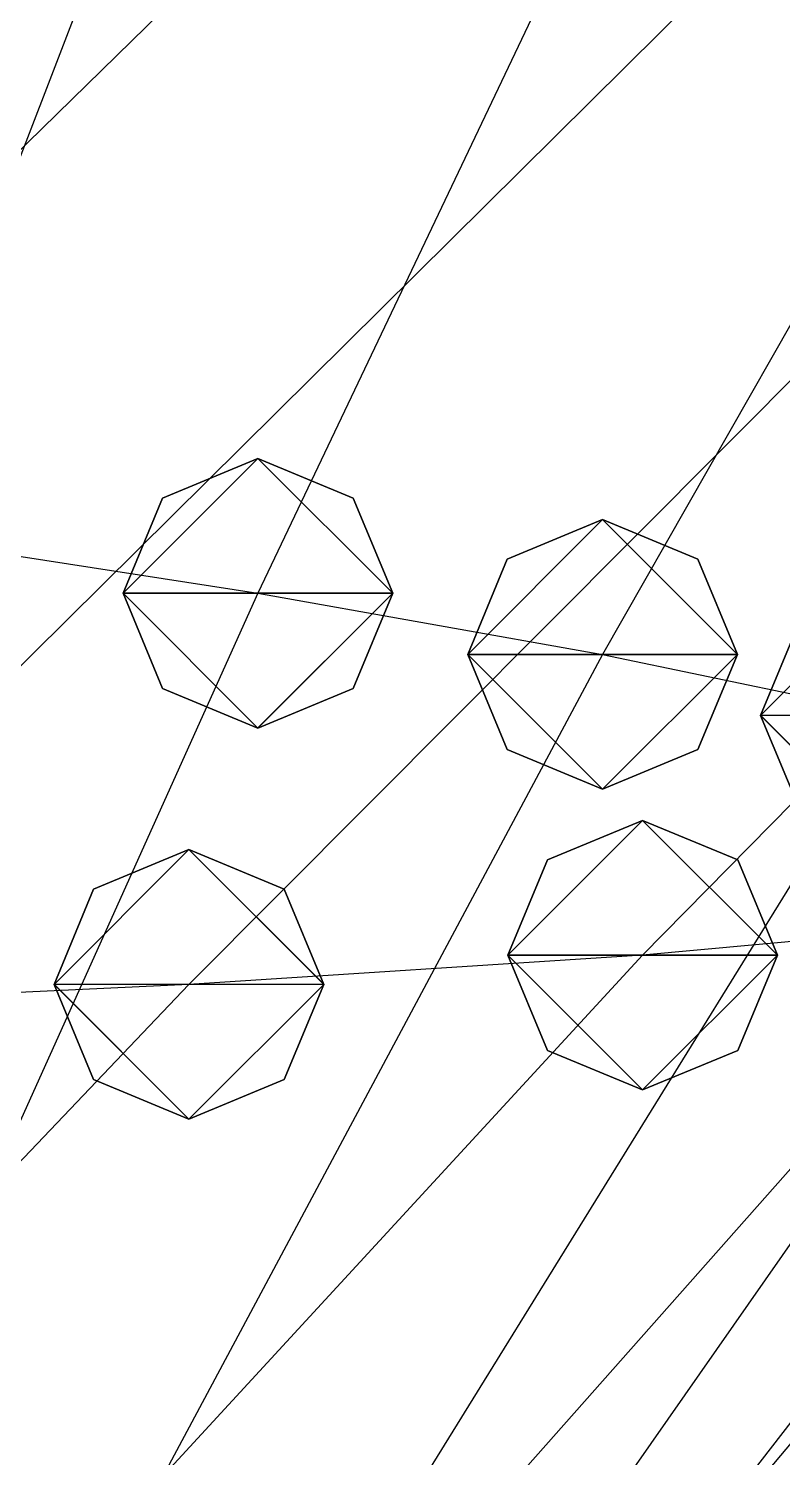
# Model space of a CAD drawing. Header units: metres. Extents: x -59 to 99, y -54 to 55.
# Drawn here: x 36.49 to 42.08, y 0.35 to 10.95 of the extents above; entities that cross this region are included whole.
import ezdxf

# ---------------------------------------------------------------- set-up
doc = ezdxf.new("R2010")
doc.units = ezdxf.units.M

msp = doc.modelspace()

# ---------------------------------------------------------------- linework, layer by layer
for p, q in [((39.660374, 18.410797, -197.96855), (35.34532, 7.2039223, -197.00543)), ((43.52166, 17.978397, -191.76988), (38.187756, 6.7615356, -190.6631)), ((47.136726, 17.534851, -185.41849), (40.74515, 6.307968, -184.16663)), ((52.022827, 15.259636, -152.8473), (41.042408, 4.0750427, -152.18341)), ((48.776695, 15.008663, -149.24406), (37.67569, 3.858944, -149.07779)), ((45.062016, 14.784836, -146.03622), (33.856544, 3.675293, -146.44427)), ((41.05731, 14.587231, -143.21492), (29.750278, 3.522213, -144.26007)), ((38.187756, 7.7615356, -190.66293), (37.480648, 7.468642, -190.66298)), ((38.187756, 7.7615356, -190.66293), (37.480648, 7.468642, -190.66298)), ((38.187756, 7.7615356, -190.66293), (37.480648, 7.468642, -190.66298)), ((38.187756, 7.7615356, -190.66293), (37.480648, 7.468642, -190.66298)), ((38.894863, 7.468642, -190.66298), (38.187756, 7.7615356, -190.66293)), ((38.894863, 7.468642, -190.66298), (38.187756, 7.7615356, -190.66293)), ((38.894863, 7.468642, -190.66298), (38.187756, 7.7615356, -190.66293)), ((38.894863, 7.468642, -190.66298), (38.187756, 7.7615356, -190.66293)), ((37.480648, 7.468642, -190.66298), (37.187756, 6.7615356, -190.6631)), ((37.480648, 7.468642, -190.66298), (37.187756, 6.7615356, -190.6631)), ((37.480648, 7.468642, -190.66298), (37.187756, 6.7615356, -190.6631)), ((37.480648, 7.468642, -190.66298), (37.187756, 6.7615356, -190.6631)), ((39.187756, 6.7615356, -190.6631), (38.894863, 7.468642, -190.66298)), ((39.187756, 6.7615356, -190.6631), (38.894863, 7.468642, -190.66298)), ((39.187756, 6.7615356, -190.6631), (38.894863, 7.468642, -190.66298)), ((39.187756, 6.7615356, -190.6631), (38.894863, 7.468642, -190.66298)), ((40.74515, 7.307968, -184.16646), (40.038044, 7.0150747, -184.1665)), ((40.74515, 7.307968, -184.16646), (40.038044, 7.0150747, -184.1665)), ((40.74515, 7.307968, -184.16646), (40.038044, 7.0150747, -184.1665)), ((40.74515, 7.307968, -184.16646), (40.038044, 7.0150747, -184.1665)), ((41.45226, 7.0150747, -184.1665), (40.74515, 7.307968, -184.16646)), ((41.45226, 7.0150747, -184.1665), (40.74515, 7.307968, -184.16646)), ((41.45226, 7.0150747, -184.1665), (40.74515, 7.307968, -184.16646)), ((41.45226, 7.0150747, -184.1665), (40.74515, 7.307968, -184.16646)), ((35.34532, 7.2039223, -197.00543), (38.187756, 6.7615356, -190.6631)), ((40.038044, 7.0150747, -184.1665), (39.74515, 6.307968, -184.16663)), ((40.038044, 7.0150747, -184.1665), (39.74515, 6.307968, -184.16663)), ((40.038044, 7.0150747, -184.1665), (39.74515, 6.307968, -184.16663)), ((40.038044, 7.0150747, -184.1665), (39.74515, 6.307968, -184.16663)), ((41.74515, 6.307968, -184.16663), (41.45226, 7.0150747, -184.1665)), ((41.74515, 6.307968, -184.16663), (41.45226, 7.0150747, -184.1665)), ((41.74515, 6.307968, -184.16663), (41.45226, 7.0150747, -184.1665)), ((41.74515, 6.307968, -184.16663), (41.45226, 7.0150747, -184.1665)), ((38.187756, 6.7615356, -190.6631), (33.139343, -4.443886, -189.7119)), ((37.187756, 6.7615356, -190.6631), (37.480648, 6.054429, -190.66322)), ((37.187756, 6.7615356, -190.6631), (37.480648, 6.054429, -190.66322)), ((37.187756, 6.7615356, -190.6631), (37.480648, 6.054429, -190.66322)), ((37.187756, 6.7615356, -190.6631), (37.480648, 6.054429, -190.66322)), ((38.187756, 6.7615356, -190.6631), (40.74515, 6.307968, -184.16663)), ((38.894863, 6.054429, -190.66322), (39.187756, 6.7615356, -190.6631)), ((38.894863, 6.054429, -190.66322), (39.187756, 6.7615356, -190.6631)), ((38.894863, 6.054429, -190.66322), (39.187756, 6.7615356, -190.6631)), ((38.894863, 6.054429, -190.66322), (39.187756, 6.7615356, -190.6631)), ((42.21032, 6.562728, -177.69034), (41.917427, 5.8556213, -177.69046)), ((42.21032, 6.562728, -177.69034), (41.917427, 5.8556213, -177.69046)), ((42.21032, 6.562728, -177.69034), (41.917427, 5.8556213, -177.69046)), ((42.21032, 6.562728, -177.69034), (41.917427, 5.8556213, -177.69046)), ((40.74515, 6.307968, -184.16663), (34.739143, -4.9197845, -182.89546)), ((39.74515, 6.307968, -184.16663), (40.038044, 5.6008615, -184.16675)), ((39.74515, 6.307968, -184.16663), (40.038044, 5.6008615, -184.16675)), ((39.74515, 6.307968, -184.16663), (40.038044, 5.6008615, -184.16675)), ((39.74515, 6.307968, -184.16663), (40.038044, 5.6008615, -184.16675)), ((40.74515, 6.307968, -184.16663), (42.917427, 5.8556213, -177.69046)), ((41.45226, 5.6008615, -184.16675), (41.74515, 6.307968, -184.16663)), ((41.45226, 5.6008615, -184.16675), (41.74515, 6.307968, -184.16663)), ((41.45226, 5.6008615, -184.16675), (41.74515, 6.307968, -184.16663)), ((41.45226, 5.6008615, -184.16675), (41.74515, 6.307968, -184.16663)), ((37.480648, 6.054429, -190.66322), (38.187756, 5.7615356, -190.66327)), ((37.480648, 6.054429, -190.66322), (38.187756, 5.7615356, -190.66327)), ((37.480648, 6.054429, -190.66322), (38.187756, 5.7615356, -190.66327)), ((37.480648, 6.054429, -190.66322), (38.187756, 5.7615356, -190.66327)), ((38.187756, 5.7615356, -190.66327), (38.894863, 6.054429, -190.66322)), ((38.187756, 5.7615356, -190.66327), (38.894863, 6.054429, -190.66322)), ((38.187756, 5.7615356, -190.66327), (38.894863, 6.054429, -190.66322)), ((38.187756, 5.7615356, -190.66327), (38.894863, 6.054429, -190.66322)), ((42.917427, 5.8556213, -177.69046), (35.963688, -5.3925095, -176.12723)), ((41.917427, 5.8556213, -177.69046), (42.21032, 5.1485147, -177.69058)), ((41.917427, 5.8556213, -177.69046), (42.21032, 5.1485147, -177.69058)), ((41.917427, 5.8556213, -177.69046), (42.21032, 5.1485147, -177.69058)), ((41.917427, 5.8556213, -177.69046), (42.21032, 5.1485147, -177.69058)), ((40.038044, 5.6008615, -184.16675), (40.74515, 5.307968, -184.1668)), ((40.038044, 5.6008615, -184.16675), (40.74515, 5.307968, -184.1668)), ((40.038044, 5.6008615, -184.16675), (40.74515, 5.307968, -184.1668)), ((40.038044, 5.6008615, -184.16675), (40.74515, 5.307968, -184.1668)), ((40.74515, 5.307968, -184.1668), (41.45226, 5.6008615, -184.16675)), ((40.74515, 5.307968, -184.1668), (41.45226, 5.6008615, -184.16675)), ((40.74515, 5.307968, -184.1668), (41.45226, 5.6008615, -184.16675)), ((40.74515, 5.307968, -184.1668), (41.45226, 5.6008615, -184.16675)), ((44.570717, 5.4167175, -171.4014), (36.70185, -5.84824, -169.59656)), ((45.538807, 5.0023193, -165.4624), (36.817566, -6.2733307, -163.50204)), ((41.042408, 5.0750427, -152.18324), (40.3353, 4.7821493, -152.18329)), ((41.042408, 5.0750427, -152.18324), (40.3353, 4.7821493, -152.18329)), ((41.042408, 5.0750427, -152.18324), (40.3353, 4.7821493, -152.18329)), ((41.042408, 5.0750427, -152.18324), (40.3353, 4.7821493, -152.18329)), ((41.749516, 4.7821493, -152.18329), (41.042408, 5.0750427, -152.18324)), ((41.749516, 4.7821493, -152.18329), (41.042408, 5.0750427, -152.18324)), ((41.749516, 4.7821493, -152.18329), (41.042408, 5.0750427, -152.18324)), ((41.749516, 4.7821493, -152.18329), (41.042408, 5.0750427, -152.18324)), ((37.67569, 4.858944, -149.07762), (36.968582, 4.5660505, -149.07767)), ((37.67569, 4.858944, -149.07762), (36.968582, 4.5660505, -149.07767)), ((37.67569, 4.858944, -149.07762), (36.968582, 4.5660505, -149.07767)), ((37.67569, 4.858944, -149.07762), (36.968582, 4.5660505, -149.07767)), ((38.382797, 4.5660505, -149.07767), (37.67569, 4.858944, -149.07762)), ((38.382797, 4.5660505, -149.07767), (37.67569, 4.858944, -149.07762)), ((38.382797, 4.5660505, -149.07767), (37.67569, 4.858944, -149.07762)), ((38.382797, 4.5660505, -149.07767), (37.67569, 4.858944, -149.07762)), ((40.3353, 4.7821493, -152.18329), (40.042408, 4.0750427, -152.18341)), ((40.3353, 4.7821493, -152.18329), (40.042408, 4.0750427, -152.18341)), ((40.3353, 4.7821493, -152.18329), (40.042408, 4.0750427, -152.18341)), ((40.3353, 4.7821493, -152.18329), (40.042408, 4.0750427, -152.18341)), ((42.042408, 4.0750427, -152.18341), (41.749516, 4.7821493, -152.18329)), ((42.042408, 4.0750427, -152.18341), (41.749516, 4.7821493, -152.18329)), ((42.042408, 4.0750427, -152.18341), (41.749516, 4.7821493, -152.18329)), ((42.042408, 4.0750427, -152.18341), (41.749516, 4.7821493, -152.18329)), ((45.64428, 4.6224136, -160.02414), (36.171356, -6.654438, -158.0419)), ((45.64428, 4.6224136, -160.02414), (36.171356, -6.654438, -158.0419)), ((36.968582, 4.5660505, -149.07767), (36.67569, 3.858944, -149.07779)), ((36.968582, 4.5660505, -149.07767), (36.67569, 3.858944, -149.07779)), ((36.968582, 4.5660505, -149.07767), (36.67569, 3.858944, -149.07779)), ((36.968582, 4.5660505, -149.07767), (36.67569, 3.858944, -149.07779)), ((38.67569, 3.858944, -149.07779), (38.382797, 4.5660505, -149.07767)), ((38.67569, 3.858944, -149.07779), (38.382797, 4.5660505, -149.07767)), ((38.67569, 3.858944, -149.07779), (38.382797, 4.5660505, -149.07767)), ((38.67569, 3.858944, -149.07779), (38.382797, 4.5660505, -149.07767)), ((43.764927, 4.328018, -155.81247), (33.809322, -6.9254875, -154.161)), ((43.764927, 4.328018, -155.81247), (41.042408, 4.0750427, -152.18341)), ((41.042408, 4.0750427, -152.18341), (30.706795, -7.145878, -150.99583)), ((41.042408, 4.0750427, -152.18341), (37.67569, 3.858944, -149.07779)), ((40.042408, 4.0750427, -152.18341), (40.3353, 3.367936, -152.18353)), ((40.042408, 4.0750427, -152.18341), (40.3353, 3.367936, -152.18353)), ((40.042408, 4.0750427, -152.18341), (40.3353, 3.367936, -152.18353)), ((40.042408, 4.0750427, -152.18341), (40.3353, 3.367936, -152.18353)), ((41.749516, 3.3679361, -152.18353), (42.042408, 4.0750427, -152.18341)), ((41.749516, 3.3679361, -152.18353), (42.042408, 4.0750427, -152.18341)), ((41.749516, 3.3679361, -152.18353), (42.042408, 4.0750427, -152.18341)), ((41.749516, 3.3679361, -152.18353), (42.042408, 4.0750427, -152.18341)), ((37.67569, 3.858944, -149.07779), (27.027634, -7.3235016, -148.439)), ((37.67569, 3.858944, -149.07779), (33.856544, 3.675293, -146.44427)), ((36.67569, 3.858944, -149.07779), (36.968582, 3.151837, -149.07791)), ((36.67569, 3.858944, -149.07779), (36.968582, 3.151837, -149.07791)), ((36.67569, 3.858944, -149.07779), (36.968582, 3.151837, -149.07791)), ((36.67569, 3.858944, -149.07779), (36.968582, 3.151837, -149.07791)), ((38.382797, 3.1518373, -149.07791), (38.67569, 3.858944, -149.07779)), ((38.382797, 3.1518373, -149.07791), (38.67569, 3.858944, -149.07779)), ((38.382797, 3.1518373, -149.07791), (38.67569, 3.858944, -149.07779)), ((38.382797, 3.1518373, -149.07791), (38.67569, 3.858944, -149.07779)), ((40.3353, 3.367936, -152.18353), (41.042408, 3.0750427, -152.18358)), ((40.3353, 3.367936, -152.18353), (41.042408, 3.0750427, -152.18358)), ((40.3353, 3.367936, -152.18353), (41.042408, 3.0750427, -152.18358)), ((40.3353, 3.367936, -152.18353), (41.042408, 3.0750427, -152.18358)), ((41.042408, 3.0750427, -152.18358), (41.749516, 3.3679361, -152.18353)), ((41.042408, 3.0750427, -152.18358), (41.749516, 3.3679361, -152.18353)), ((41.042408, 3.0750427, -152.18358), (41.749516, 3.3679361, -152.18353)), ((41.042408, 3.0750427, -152.18358), (41.749516, 3.3679361, -152.18353)), ((36.968582, 3.151837, -149.07791), (37.67569, 2.858944, -149.07796)), ((36.968582, 3.151837, -149.07791), (37.67569, 2.858944, -149.07796)), ((36.968582, 3.151837, -149.07791), (37.67569, 2.858944, -149.07796)), ((36.968582, 3.151837, -149.07791), (37.67569, 2.858944, -149.07796)), ((37.67569, 2.858944, -149.07796), (38.382797, 3.1518373, -149.07791)), ((37.67569, 2.858944, -149.07796), (38.382797, 3.1518373, -149.07791)), ((37.67569, 2.858944, -149.07796), (38.382797, 3.1518373, -149.07791)), ((37.67569, 2.858944, -149.07796), (38.382797, 3.1518373, -149.07791))]:
    msp.add_line(p, q)
for points in [[(37.187756, 6.7615356, -190.6631), (37.480648, 7.468642, -190.66298), (38.187756, 7.7615356, -190.66293), (38.187855, 7.761636, -190.66283)], [(37.187756, 6.7615356, -190.6631), (37.480648, 7.468642, -190.66298), (38.187756, 7.7615356, -190.66293), (38.187855, 7.761636, -190.66283)], [(37.187756, 6.7615356, -190.6631), (37.480648, 7.468642, -190.66298), (38.187756, 7.7615356, -190.66293), (38.187855, 7.761636, -190.66283)], [(37.187756, 6.7615356, -190.6631), (37.480648, 7.468642, -190.66298), (38.187756, 7.7615356, -190.66293), (38.187855, 7.761636, -190.66283)], [(37.187756, 6.7615356, -190.6631), (38.187756, 7.7615356, -190.66293), (39.187756, 6.7615356, -190.6631), (39.187855, 6.761636, -190.663)], [(37.187756, 6.7615356, -190.6631), (38.187756, 7.7615356, -190.66293), (39.187756, 6.7615356, -190.6631), (39.187855, 6.761636, -190.663)], [(37.187756, 6.7615356, -190.6631), (38.187756, 7.7615356, -190.66293), (39.187756, 6.7615356, -190.6631), (39.187855, 6.761636, -190.663)], [(37.187756, 6.7615356, -190.6631), (38.187756, 7.7615356, -190.66293), (39.187756, 6.7615356, -190.6631), (39.187855, 6.761636, -190.663)], [(38.187756, 7.7615356, -190.66293), (38.894863, 7.468642, -190.66298), (39.187756, 6.7615356, -190.6631), (39.187855, 6.761636, -190.663)], [(38.187756, 7.7615356, -190.66293), (38.894863, 7.468642, -190.66298), (39.187756, 6.7615356, -190.6631), (39.187855, 6.761636, -190.663)], [(38.187756, 7.7615356, -190.66293), (38.894863, 7.468642, -190.66298), (39.187756, 6.7615356, -190.6631), (39.187855, 6.761636, -190.663)], [(38.187756, 7.7615356, -190.66293), (38.894863, 7.468642, -190.66298), (39.187756, 6.7615356, -190.6631), (39.187855, 6.761636, -190.663)], [(39.74515, 6.307968, -184.16663), (40.038044, 7.0150747, -184.1665), (40.74515, 7.307968, -184.16646), (40.74525, 7.3080683, -184.16635)], [(39.74515, 6.307968, -184.16663), (40.038044, 7.0150747, -184.1665), (40.74515, 7.307968, -184.16646), (40.74525, 7.3080683, -184.16635)], [(39.74515, 6.307968, -184.16663), (40.038044, 7.0150747, -184.1665), (40.74515, 7.307968, -184.16646), (40.74525, 7.3080683, -184.16635)], [(39.74515, 6.307968, -184.16663), (40.038044, 7.0150747, -184.1665), (40.74515, 7.307968, -184.16646), (40.74525, 7.3080683, -184.16635)], [(39.74515, 6.307968, -184.16663), (40.74515, 7.307968, -184.16646), (41.74515, 6.307968, -184.16663), (41.74525, 6.3080683, -184.16652)], [(39.74515, 6.307968, -184.16663), (40.74515, 7.307968, -184.16646), (41.74515, 6.307968, -184.16663), (41.74525, 6.3080683, -184.16652)], [(39.74515, 6.307968, -184.16663), (40.74515, 7.307968, -184.16646), (41.74515, 6.307968, -184.16663), (41.74525, 6.3080683, -184.16652)], [(39.74515, 6.307968, -184.16663), (40.74515, 7.307968, -184.16646), (41.74515, 6.307968, -184.16663), (41.74525, 6.3080683, -184.16652)], [(40.74515, 7.307968, -184.16646), (41.45226, 7.0150747, -184.1665), (41.74515, 6.307968, -184.16663), (41.74525, 6.3080683, -184.16652)], [(40.74515, 7.307968, -184.16646), (41.45226, 7.0150747, -184.1665), (41.74515, 6.307968, -184.16663), (41.74525, 6.3080683, -184.16652)], [(40.74515, 7.307968, -184.16646), (41.45226, 7.0150747, -184.1665), (41.74515, 6.307968, -184.16663), (41.74525, 6.3080683, -184.16652)], [(40.74515, 7.307968, -184.16646), (41.45226, 7.0150747, -184.1665), (41.74515, 6.307968, -184.16663), (41.74525, 6.3080683, -184.16652)], [(41.917427, 5.8556213, -177.69046), (42.21032, 6.562728, -177.69034), (42.917427, 6.8556213, -177.69029), (42.917526, 6.8557215, -177.69019)], [(41.917427, 5.8556213, -177.69046), (42.21032, 6.562728, -177.69034), (42.917427, 6.8556213, -177.69029), (42.917526, 6.8557215, -177.69019)], [(41.917427, 5.8556213, -177.69046), (42.21032, 6.562728, -177.69034), (42.917427, 6.8556213, -177.69029), (42.917526, 6.8557215, -177.69019)], [(41.917427, 5.8556213, -177.69046), (42.21032, 6.562728, -177.69034), (42.917427, 6.8556213, -177.69029), (42.917526, 6.8557215, -177.69019)], [(41.917427, 5.8556213, -177.69046), (42.917427, 6.8556213, -177.69029), (43.917427, 5.8556213, -177.69046), (43.917526, 5.8557215, -177.69035)], [(41.917427, 5.8556213, -177.69046), (42.917427, 6.8556213, -177.69029), (43.917427, 5.8556213, -177.69046), (43.917526, 5.8557215, -177.69035)], [(41.917427, 5.8556213, -177.69046), (42.917427, 6.8556213, -177.69029), (43.917427, 5.8556213, -177.69046), (43.917526, 5.8557215, -177.69035)], [(41.917427, 5.8556213, -177.69046), (42.917427, 6.8556213, -177.69029), (43.917427, 5.8556213, -177.69046), (43.917526, 5.8557215, -177.69035)], [(38.187756, 5.7615356, -190.66327), (37.480648, 6.054429, -190.66322), (37.187756, 6.7615356, -190.6631), (37.187855, 6.761636, -190.663)], [(39.187756, 6.7615356, -190.6631), (38.187756, 5.7615356, -190.66327), (37.187756, 6.7615356, -190.6631), (37.187855, 6.761636, -190.663)], [(38.187756, 5.7615356, -190.66327), (37.480648, 6.054429, -190.66322), (37.187756, 6.7615356, -190.6631), (37.187855, 6.761636, -190.663)], [(39.187756, 6.7615356, -190.6631), (38.187756, 5.7615356, -190.66327), (37.187756, 6.7615356, -190.6631), (37.187855, 6.761636, -190.663)], [(38.187756, 5.7615356, -190.66327), (37.480648, 6.054429, -190.66322), (37.187756, 6.7615356, -190.6631), (37.187855, 6.761636, -190.663)], [(39.187756, 6.7615356, -190.6631), (38.187756, 5.7615356, -190.66327), (37.187756, 6.7615356, -190.6631), (37.187855, 6.761636, -190.663)], [(38.187756, 5.7615356, -190.66327), (37.480648, 6.054429, -190.66322), (37.187756, 6.7615356, -190.6631), (37.187855, 6.761636, -190.663)], [(39.187756, 6.7615356, -190.6631), (38.187756, 5.7615356, -190.66327), (37.187756, 6.7615356, -190.6631), (37.187855, 6.761636, -190.663)], [(39.187756, 6.7615356, -190.6631), (38.894863, 6.054429, -190.66322), (38.187756, 5.7615356, -190.66327), (38.187855, 5.761636, -190.66316)], [(39.187756, 6.7615356, -190.6631), (38.894863, 6.054429, -190.66322), (38.187756, 5.7615356, -190.66327), (38.187855, 5.761636, -190.66316)], [(39.187756, 6.7615356, -190.6631), (38.894863, 6.054429, -190.66322), (38.187756, 5.7615356, -190.66327), (38.187855, 5.761636, -190.66316)], [(39.187756, 6.7615356, -190.6631), (38.894863, 6.054429, -190.66322), (38.187756, 5.7615356, -190.66327), (38.187855, 5.761636, -190.66316)], [(40.74515, 5.307968, -184.1668), (40.038044, 5.6008615, -184.16675), (39.74515, 6.307968, -184.16663), (39.74525, 6.3080683, -184.16652)], [(41.74515, 6.307968, -184.16663), (40.74515, 5.307968, -184.1668), (39.74515, 6.307968, -184.16663), (39.74525, 6.3080683, -184.16652)], [(40.74515, 5.307968, -184.1668), (40.038044, 5.6008615, -184.16675), (39.74515, 6.307968, -184.16663), (39.74525, 6.3080683, -184.16652)], [(41.74515, 6.307968, -184.16663), (40.74515, 5.307968, -184.1668), (39.74515, 6.307968, -184.16663), (39.74525, 6.3080683, -184.16652)], [(40.74515, 5.307968, -184.1668), (40.038044, 5.6008615, -184.16675), (39.74515, 6.307968, -184.16663), (39.74525, 6.3080683, -184.16652)], [(41.74515, 6.307968, -184.16663), (40.74515, 5.307968, -184.1668), (39.74515, 6.307968, -184.16663), (39.74525, 6.3080683, -184.16652)], [(40.74515, 5.307968, -184.1668), (40.038044, 5.6008615, -184.16675), (39.74515, 6.307968, -184.16663), (39.74525, 6.3080683, -184.16652)], [(41.74515, 6.307968, -184.16663), (40.74515, 5.307968, -184.1668), (39.74515, 6.307968, -184.16663), (39.74525, 6.3080683, -184.16652)], [(41.74515, 6.307968, -184.16663), (41.45226, 5.6008615, -184.16675), (40.74515, 5.307968, -184.1668), (40.74525, 5.3080683, -184.16669)], [(41.74515, 6.307968, -184.16663), (41.45226, 5.6008615, -184.16675), (40.74515, 5.307968, -184.1668), (40.74525, 5.3080683, -184.16669)], [(41.74515, 6.307968, -184.16663), (41.45226, 5.6008615, -184.16675), (40.74515, 5.307968, -184.1668), (40.74525, 5.3080683, -184.16669)], [(41.74515, 6.307968, -184.16663), (41.45226, 5.6008615, -184.16675), (40.74515, 5.307968, -184.1668), (40.74525, 5.3080683, -184.16669)], [(42.917427, 4.8556213, -177.69063), (42.21032, 5.1485147, -177.69058), (41.917427, 5.8556213, -177.69046), (41.917526, 5.8557215, -177.69035)], [(43.917427, 5.8556213, -177.69046), (42.917427, 4.8556213, -177.69063), (41.917427, 5.8556213, -177.69046), (41.917526, 5.8557215, -177.69035)], [(42.917427, 4.8556213, -177.69063), (42.21032, 5.1485147, -177.69058), (41.917427, 5.8556213, -177.69046), (41.917526, 5.8557215, -177.69035)], [(43.917427, 5.8556213, -177.69046), (42.917427, 4.8556213, -177.69063), (41.917427, 5.8556213, -177.69046), (41.917526, 5.8557215, -177.69035)], [(42.917427, 4.8556213, -177.69063), (42.21032, 5.1485147, -177.69058), (41.917427, 5.8556213, -177.69046), (41.917526, 5.8557215, -177.69035)], [(43.917427, 5.8556213, -177.69046), (42.917427, 4.8556213, -177.69063), (41.917427, 5.8556213, -177.69046), (41.917526, 5.8557215, -177.69035)], [(42.917427, 4.8556213, -177.69063), (42.21032, 5.1485147, -177.69058), (41.917427, 5.8556213, -177.69046), (41.917526, 5.8557215, -177.69035)], [(43.917427, 5.8556213, -177.69046), (42.917427, 4.8556213, -177.69063), (41.917427, 5.8556213, -177.69046), (41.917526, 5.8557215, -177.69035)], [(40.042408, 4.0750427, -152.18341), (40.3353, 4.7821493, -152.18329), (41.042408, 5.0750427, -152.18324), (41.042507, 5.075143, -152.18314)], [(40.042408, 4.0750427, -152.18341), (40.3353, 4.7821493, -152.18329), (41.042408, 5.0750427, -152.18324), (41.042507, 5.075143, -152.18314)], [(40.042408, 4.0750427, -152.18341), (40.3353, 4.7821493, -152.18329), (41.042408, 5.0750427, -152.18324), (41.042507, 5.075143, -152.18314)], [(40.042408, 4.0750427, -152.18341), (40.3353, 4.7821493, -152.18329), (41.042408, 5.0750427, -152.18324), (41.042507, 5.075143, -152.18314)], [(40.042408, 4.0750427, -152.18341), (41.042408, 5.0750427, -152.18324), (42.042408, 4.0750427, -152.18341), (42.042507, 4.075143, -152.1833)], [(40.042408, 4.0750427, -152.18341), (41.042408, 5.0750427, -152.18324), (42.042408, 4.0750427, -152.18341), (42.042507, 4.075143, -152.1833)], [(40.042408, 4.0750427, -152.18341), (41.042408, 5.0750427, -152.18324), (42.042408, 4.0750427, -152.18341), (42.042507, 4.075143, -152.1833)], [(40.042408, 4.0750427, -152.18341), (41.042408, 5.0750427, -152.18324), (42.042408, 4.0750427, -152.18341), (42.042507, 4.075143, -152.1833)], [(41.042408, 5.0750427, -152.18324), (41.749516, 4.7821493, -152.18329), (42.042408, 4.0750427, -152.18341), (42.042507, 4.075143, -152.1833)], [(41.042408, 5.0750427, -152.18324), (41.749516, 4.7821493, -152.18329), (42.042408, 4.0750427, -152.18341), (42.042507, 4.075143, -152.1833)], [(41.042408, 5.0750427, -152.18324), (41.749516, 4.7821493, -152.18329), (42.042408, 4.0750427, -152.18341), (42.042507, 4.075143, -152.1833)], [(41.042408, 5.0750427, -152.18324), (41.749516, 4.7821493, -152.18329), (42.042408, 4.0750427, -152.18341), (42.042507, 4.075143, -152.1833)], [(36.67569, 3.858944, -149.07779), (36.968582, 4.5660505, -149.07767), (37.67569, 4.858944, -149.07762), (37.67579, 4.859044, -149.07751)], [(36.67569, 3.858944, -149.07779), (36.968582, 4.5660505, -149.07767), (37.67569, 4.858944, -149.07762), (37.67579, 4.859044, -149.07751)], [(36.67569, 3.858944, -149.07779), (36.968582, 4.5660505, -149.07767), (37.67569, 4.858944, -149.07762), (37.67579, 4.859044, -149.07751)], [(36.67569, 3.858944, -149.07779), (36.968582, 4.5660505, -149.07767), (37.67569, 4.858944, -149.07762), (37.67579, 4.859044, -149.07751)], [(36.67569, 3.858944, -149.07779), (37.67569, 4.858944, -149.07762), (38.67569, 3.858944, -149.07779), (38.67579, 3.8590438, -149.07768)], [(36.67569, 3.858944, -149.07779), (37.67569, 4.858944, -149.07762), (38.67569, 3.858944, -149.07779), (38.67579, 3.8590438, -149.07768)], [(36.67569, 3.858944, -149.07779), (37.67569, 4.858944, -149.07762), (38.67569, 3.858944, -149.07779), (38.67579, 3.8590438, -149.07768)], [(36.67569, 3.858944, -149.07779), (37.67569, 4.858944, -149.07762), (38.67569, 3.858944, -149.07779), (38.67579, 3.8590438, -149.07768)], [(37.67569, 4.858944, -149.07762), (38.382797, 4.5660505, -149.07767), (38.67569, 3.858944, -149.07779), (38.67579, 3.8590438, -149.07768)], [(37.67569, 4.858944, -149.07762), (38.382797, 4.5660505, -149.07767), (38.67569, 3.858944, -149.07779), (38.67579, 3.8590438, -149.07768)], [(37.67569, 4.858944, -149.07762), (38.382797, 4.5660505, -149.07767), (38.67569, 3.858944, -149.07779), (38.67579, 3.8590438, -149.07768)], [(37.67569, 4.858944, -149.07762), (38.382797, 4.5660505, -149.07767), (38.67569, 3.858944, -149.07779), (38.67579, 3.8590438, -149.07768)], [(41.042408, 3.0750427, -152.18358), (40.3353, 3.367936, -152.18353), (40.042408, 4.0750427, -152.18341), (40.042507, 4.075143, -152.1833)], [(42.042408, 4.0750427, -152.18341), (41.042408, 3.0750427, -152.18358), (40.042408, 4.0750427, -152.18341), (40.042507, 4.075143, -152.1833)], [(41.042408, 3.0750427, -152.18358), (40.3353, 3.367936, -152.18353), (40.042408, 4.0750427, -152.18341), (40.042507, 4.075143, -152.1833)], [(42.042408, 4.0750427, -152.18341), (41.042408, 3.0750427, -152.18358), (40.042408, 4.0750427, -152.18341), (40.042507, 4.075143, -152.1833)], [(41.042408, 3.0750427, -152.18358), (40.3353, 3.367936, -152.18353), (40.042408, 4.0750427, -152.18341), (40.042507, 4.075143, -152.1833)], [(42.042408, 4.0750427, -152.18341), (41.042408, 3.0750427, -152.18358), (40.042408, 4.0750427, -152.18341), (40.042507, 4.075143, -152.1833)], [(41.042408, 3.0750427, -152.18358), (40.3353, 3.367936, -152.18353), (40.042408, 4.0750427, -152.18341), (40.042507, 4.075143, -152.1833)], [(42.042408, 4.0750427, -152.18341), (41.042408, 3.0750427, -152.18358), (40.042408, 4.0750427, -152.18341), (40.042507, 4.075143, -152.1833)], [(42.042408, 4.0750427, -152.18341), (41.749516, 3.3679361, -152.18353), (41.042408, 3.0750427, -152.18358), (41.042507, 3.0751426, -152.18347)], [(42.042408, 4.0750427, -152.18341), (41.749516, 3.3679361, -152.18353), (41.042408, 3.0750427, -152.18358), (41.042507, 3.0751426, -152.18347)], [(42.042408, 4.0750427, -152.18341), (41.749516, 3.3679361, -152.18353), (41.042408, 3.0750427, -152.18358), (41.042507, 3.0751426, -152.18347)], [(42.042408, 4.0750427, -152.18341), (41.749516, 3.3679361, -152.18353), (41.042408, 3.0750427, -152.18358), (41.042507, 3.0751426, -152.18347)], [(37.67569, 2.858944, -149.07796), (36.968582, 3.151837, -149.07791), (36.67569, 3.858944, -149.07779), (36.67579, 3.8590438, -149.07768)], [(38.67569, 3.858944, -149.07779), (37.67569, 2.858944, -149.07796), (36.67569, 3.858944, -149.07779), (36.67579, 3.8590438, -149.07768)], [(37.67569, 2.858944, -149.07796), (36.968582, 3.151837, -149.07791), (36.67569, 3.858944, -149.07779), (36.67579, 3.8590438, -149.07768)], [(38.67569, 3.858944, -149.07779), (37.67569, 2.858944, -149.07796), (36.67569, 3.858944, -149.07779), (36.67579, 3.8590438, -149.07768)], [(37.67569, 2.858944, -149.07796), (36.968582, 3.151837, -149.07791), (36.67569, 3.858944, -149.07779), (36.67579, 3.8590438, -149.07768)], [(38.67569, 3.858944, -149.07779), (37.67569, 2.858944, -149.07796), (36.67569, 3.858944, -149.07779), (36.67579, 3.8590438, -149.07768)], [(37.67569, 2.858944, -149.07796), (36.968582, 3.151837, -149.07791), (36.67569, 3.858944, -149.07779), (36.67579, 3.8590438, -149.07768)], [(38.67569, 3.858944, -149.07779), (37.67569, 2.858944, -149.07796), (36.67569, 3.858944, -149.07779), (36.67579, 3.8590438, -149.07768)], [(38.67569, 3.858944, -149.07779), (38.382797, 3.1518373, -149.07791), (37.67569, 2.858944, -149.07796), (37.67579, 2.8590438, -149.07785)], [(38.67569, 3.858944, -149.07779), (38.382797, 3.1518373, -149.07791), (37.67569, 2.858944, -149.07796), (37.67579, 2.8590438, -149.07785)], [(38.67569, 3.858944, -149.07779), (38.382797, 3.1518373, -149.07791), (37.67569, 2.858944, -149.07796), (37.67579, 2.8590438, -149.07785)], [(38.67569, 3.858944, -149.07779), (38.382797, 3.1518373, -149.07791), (37.67569, 2.858944, -149.07796), (37.67579, 2.8590438, -149.07785)]]:
    msp.add_3dface(points)

doc.saveas('drawing.dxf')
